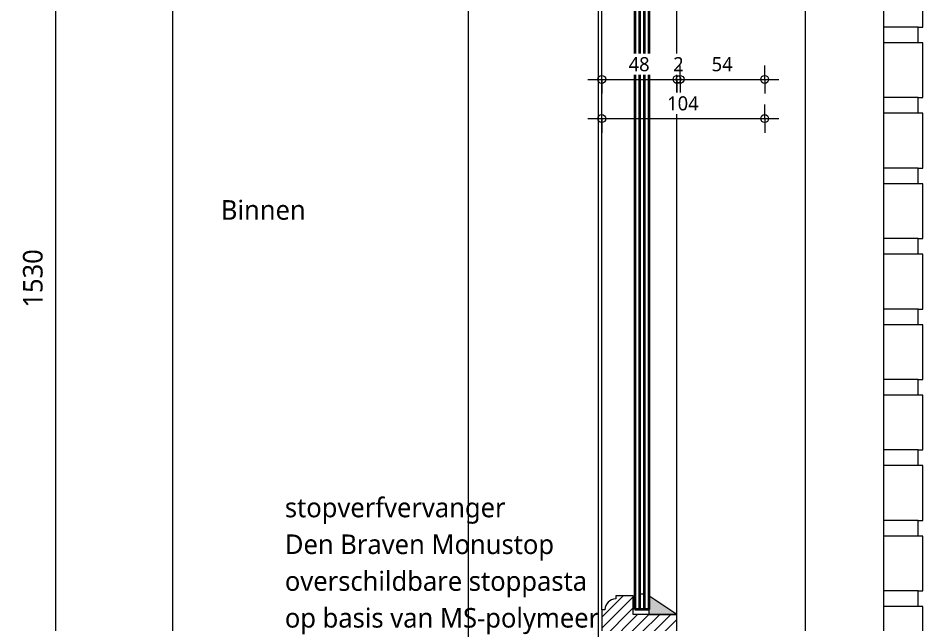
# Model space of a CAD drawing. Header units: millimetres. Extents: x 2125 to 5374, y 989 to 5495.
# Drawn here: x 4259 to 4837, y 3638 to 4025 of the extents above; entities that cross this region are included whole.
import ezdxf

# ---------------------------------------------------------------- set-up
doc = ezdxf.new("R2010")
doc.units = ezdxf.units.MM
for name, color, linetype, lineweight in [('A-ANNO-DIMS', 211, 'Continuous', 13), ('A-ANNO-DIMS-5', 211, 'Continuous', 13), ('A-DETL', 90, 'Continuous', 13), ('A-DETL-GENF', 92, 'Continuous', 18), ('G-ANNO-TEXT', 231, 'Continuous', 13)]:
    doc.layers.add(name, color=color, linetype=linetype, lineweight=lineweight)
doc.styles.add('Segoe UI_2', font='segoeui.ttf', dxfattribs={"height": 12.5})
doc.styles.add('Segoe UI_4', font='segoeui.ttf', dxfattribs={"height": 9})
doc.dimstyles.new('1_8_mm', dxfattribs={"dimscale": 304.8, "dimtxt": 9.426276, "dimasz": 0.016404, "dimexe": 0.029528, "dimexo": 0.0625, "dimgap": 0.008202, "dimtad": 1, "dimdec": 0, "dimzin": 0, "dimdsep": 46, "dimtxsty": 'Segoe UI_4', "dimblk1": 'DOTBLANK', "dimblk2": 'DOTBLANK', "dimsah": 1, "dimcen": 0.09, "dimdle": 0.029528, "dimazin": 0, "dimtfac": 1, "dimtdec": 4, "dimtix": 1, "dimtmove": 0, "dimatfit": 3, "dimfxl": 0.029528, "dimfxlon": 1, "dimtvp": 1, "dimtfill": 1, "dimtolj": 1, "dimtzin": 0, "dimarcsym": 2})
doc.dimstyles.new('2_5_mm', dxfattribs={"dimscale": 304.8, "dimtxt": 13.092049, "dimasz": 0.016404, "dimexe": 0.029528, "dimexo": 0.0625, "dimgap": 0.014764, "dimtad": 1, "dimdec": 0, "dimzin": 0, "dimdsep": 46, "dimtxsty": 'Segoe UI_2', "dimblk1": 'DOTBLANK', "dimblk2": 'DOTBLANK', "dimsah": 1, "dimcen": 0.09, "dimdle": 0.029528, "dimazin": 0, "dimtfac": 1, "dimtdec": 4, "dimtix": 1, "dimtmove": 0, "dimatfit": 3, "dimfxl": 0.029528, "dimfxlon": 1, "dimtvp": 1, "dimtfill": 1, "dimtolj": 1, "dimtzin": 0, "dimarcsym": 2})

# ---------------------------------------------------------------- blocks, each defined once
blk = doc.blocks.new('DIMBLOCK105-Details Restauratie 1-5')
at = {"layer": 'A-ANNO-DIMS-5'}
for p, q in [((4632.1, 3985.53), (4632.1, 3994.53)), ((4680.1, 3985.53), (4680.1, 3994.53)), ((4623.1, 3985.53), (4680.1, 3985.53)), ((4632.1, 3985.53), (4632.1, 3976.53)), ((4680.1, 3985.53), (4680.1, 3976.53))]:
    blk.add_line(p, q, dxfattribs=at)
for centre in [(4632.1, 3985.53), (4680.1, 3985.53)]:
    blk.add_circle(centre, 2.5, dxfattribs=at)
at = {"layer": 'A-ANNO-DIMS-5', "color": 0, "insert": (4649.24, 3999.77), "char_height": 9, "width": 16.4531, "attachment_point": 1, "line_spacing_factor": 1.142579, "style": 'Segoe UI_4', "bg_fill": 3, "box_fill_scale": 1.25, "bg_fill_color": 9, "bg_fill_true_color": 13158600, "bg_fill_transparency": 0}
blk.add_mtext('48', dxfattribs=at)
blk = doc.blocks.new('_DotBlank')
at = {"color": 0, "linetype": 'ByBlock', "lineweight": -2}
blk.add_line((-0.5, 0), (-1, 0), dxfattribs=at)
blk.add_circle((0, 0), 0.5, dxfattribs=at)
blk = doc.blocks.new('DIMBLOCK106-Details Restauratie 1-5')
at = {"layer": 'A-ANNO-DIMS-5'}
for p, q in [((4680.1, 3985.53), (4680.1, 3994.53)), ((4682.1, 3985.53), (4682.1, 3994.53)), ((4680.1, 3985.53), (4682.1, 3985.53)), ((4680.1, 3985.53), (4680.1, 3976.53)), ((4682.1, 3985.53), (4682.1, 3976.53))]:
    blk.add_line(p, q, dxfattribs=at)
for centre in [(4680.1, 3985.53), (4682.1, 3985.53)]:
    blk.add_circle(centre, 2.5, dxfattribs=at)
at = {"layer": 'A-ANNO-DIMS-5', "color": 0, "insert": (4677.67, 3999.77), "char_height": 9, "width": 8.2266, "attachment_point": 1, "line_spacing_factor": 1.142579, "style": 'Segoe UI_4', "bg_fill": 3, "box_fill_scale": 1.25, "bg_fill_color": 9, "bg_fill_true_color": 13158600, "bg_fill_transparency": 0}
blk.add_mtext('2', dxfattribs=at)
blk = doc.blocks.new('DIMBLOCK107-Details Restauratie 1-5')
at = {"layer": 'A-ANNO-DIMS-5'}
for p, q in [((4682.1, 3985.53), (4682.1, 3994.53)), ((4736.1, 3985.53), (4736.1, 3994.53)), ((4682.1, 3985.53), (4745.1, 3985.53)), ((4682.1, 3985.53), (4682.1, 3976.53)), ((4736.1, 3985.53), (4736.1, 3976.53))]:
    blk.add_line(p, q, dxfattribs=at)
for centre in [(4682.1, 3985.53), (4736.1, 3985.53)]:
    blk.add_circle(centre, 2.5, dxfattribs=at)
at = {"layer": 'A-ANNO-DIMS-5', "color": 0, "insert": (4702.24, 3999.77), "char_height": 9, "width": 16.4531, "attachment_point": 1, "line_spacing_factor": 1.142579, "style": 'Segoe UI_4', "bg_fill": 3, "box_fill_scale": 1.25, "bg_fill_color": 9, "bg_fill_true_color": 13158600, "bg_fill_transparency": 0}
blk.add_mtext('54', dxfattribs=at)
blk = doc.blocks.new('DIMBLOCK117-Details Restauratie 1-5')
at = {"layer": 'A-ANNO-DIMS-5'}
for p, q in [((4632.1, 3960.53), (4632.1, 3969.53)), ((4736.1, 3960.53), (4736.1, 3969.53)), ((4623.1, 3960.53), (4745.1, 3960.53)), ((4632.1, 3960.53), (4632.1, 3951.53)), ((4736.1, 3960.53), (4736.1, 3951.53))]:
    blk.add_line(p, q, dxfattribs=at)
for centre in [(4632.1, 3960.53), (4736.1, 3960.53)]:
    blk.add_circle(centre, 2.5, dxfattribs=at)
at = {"layer": 'A-ANNO-DIMS-5', "color": 0, "insert": (4673.82, 3974.77), "char_height": 9, "width": 24.6797, "attachment_point": 1, "line_spacing_factor": 1.142579, "style": 'Segoe UI_4', "bg_fill": 3, "box_fill_scale": 1.25, "bg_fill_color": 9, "bg_fill_true_color": 13158600, "bg_fill_transparency": 0}
blk.add_mtext('104', dxfattribs=at)
blk = doc.blocks.new('DIMBLOCK166-Details Restauratie 1-5')
at = {"layer": 'A-ANNO-DIMS-5'}
for p, q in [((4283.43, 4632.91), (4283.43, 3093.83)), ((4283.43, 4623.91), (4274.43, 4623.91)), ((4283.43, 4623.91), (4292.43, 4623.91)), ((4283.43, 3093.83), (4274.43, 3093.83)), ((4283.43, 3093.83), (4292.43, 3093.83))]:
    blk.add_line(p, q, dxfattribs=at)
for centre in [(4283.43, 4623.91), (4283.43, 3093.83)]:
    blk.add_circle(centre, 2.5, dxfattribs=at)
at = {"layer": 'A-ANNO-DIMS-5', "color": 0, "insert": (4262.62, 3839.83), "char_height": 12.5, "width": 45.7032, "attachment_point": 1, "rotation": 90, "line_spacing_factor": 1.142579, "style": 'Segoe UI_2', "bg_fill": 3, "box_fill_scale": 1.25, "bg_fill_color": 9, "bg_fill_true_color": 13158600, "bg_fill_transparency": 0}
blk.add_mtext('1530', dxfattribs=at)

msp = doc.modelspace()

# ---------------------------------------------------------------- hatches: boundary and pattern name
at = {"layer": 'A-DETL-GENF', "lineweight": 13}
h = msp.add_hatch(dxfattribs=at)
h.set_pattern_fill('FP_10', color=250, style=0, pattern_type=2)
h.set_pattern_definition([(45, (0, 0), (-3.535534, 3.535534), [])])
h.paths.add_polyline_path([(4643.317, 3619.828), (4652.1, 3619.828), (4652.1, 3631.828), (4680.1, 3631.828), (4680.1, 3643.828), (4652.1, 3643.828), (4652.1, 3655.828), (4641.1, 3655.828), (4641.1, 3653.828), (4639.288, 3653.589), (4637.6, 3652.89), (4636.15, 3651.778), (4635.038, 3650.328), (4634.338, 3648.64), (4634.1, 3646.828), (4632.1, 3646.828), (4632.1, 3628.828), (4634.1, 3628.828), (4634.338, 3627.016), (4635.038, 3625.328), (4636.15, 3623.878), (4637.6, 3622.766), (4639.288, 3622.067), (4641.1, 3621.828), (4641.1, 3619.828)])
at = {"layer": 'A-DETL-GENF'}
msp.add_hatch(color=254, dxfattribs=at).paths.add_polyline_path([(4662.1, 3643.828), (4680.1, 3643.828), (4662.1, 3655.828)])

# ---------------------------------------------------------------- linework, layer by layer
at = {"layer": 'A-DETL'}
for p, q in [((4358.1, 4623.908), (4358.1, 3093.828)), ((4547.1, 3165.828), (4547.1, 4623.908)), ((4812.1, 3168.828), (4812.1, 4548.908)), ((4630.1, 3188.828), (4630.1, 4533.908)), ((4762.1, 3185.955), (4762.1, 4533.828)), ((4680.1, 3643.828), (4680.1, 4051.496)), ((4837.1, 4018.908), (4837.1, 4053.908)), ((4632.1, 3646.828), (4632.1, 4048.496)), ((4834.1, 4018.908), (4812.1, 4018.908)), ((4834.1, 4008.908), (4834.1, 4018.908)), ((4834.1, 4018.908), (4837.1, 4018.908)), ((4834.1, 4008.908), (4812.1, 4008.908)), ((4837.1, 4008.908), (4834.1, 4008.908)), ((4837.1, 3973.908), (4837.1, 4008.908)), ((4834.1, 3973.908), (4812.1, 3973.908)), ((4834.1, 3963.908), (4834.1, 3973.908)), ((4834.1, 3973.908), (4837.1, 3973.908)), ((4834.1, 3963.908), (4812.1, 3963.908)), ((4837.1, 3963.908), (4834.1, 3963.908)), ((4837.1, 3928.908), (4837.1, 3963.908)), ((4834.1, 3928.908), (4812.1, 3928.908)), ((4834.1, 3918.908), (4834.1, 3928.908)), ((4834.1, 3928.908), (4837.1, 3928.908)), ((4834.1, 3918.908), (4812.1, 3918.908)), ((4837.1, 3918.908), (4834.1, 3918.908)), ((4837.1, 3883.908), (4837.1, 3918.908)), ((4834.1, 3883.908), (4812.1, 3883.908)), ((4834.1, 3873.908), (4834.1, 3883.908)), ((4834.1, 3883.908), (4837.1, 3883.908)), ((4834.1, 3873.908), (4812.1, 3873.908)), ((4837.1, 3873.908), (4834.1, 3873.908)), ((4837.1, 3838.908), (4837.1, 3873.908)), ((4834.1, 3838.908), (4812.1, 3838.908)), ((4834.1, 3828.908), (4834.1, 3838.908)), ((4834.1, 3838.908), (4837.1, 3838.908)), ((4834.1, 3828.908), (4812.1, 3828.908)), ((4837.1, 3828.908), (4834.1, 3828.908)), ((4837.1, 3793.908), (4837.1, 3828.908)), ((4834.1, 3793.908), (4812.1, 3793.908)), ((4834.1, 3783.908), (4834.1, 3793.908)), ((4834.1, 3793.908), (4837.1, 3793.908)), ((4834.1, 3783.908), (4812.1, 3783.908)), ((4837.1, 3783.908), (4834.1, 3783.908)), ((4837.1, 3748.908), (4837.1, 3783.908)), ((4834.1, 3748.908), (4812.1, 3748.908)), ((4834.1, 3738.908), (4834.1, 3748.908)), ((4834.1, 3748.908), (4837.1, 3748.908)), ((4834.1, 3738.908), (4812.1, 3738.908)), ((4837.1, 3738.908), (4834.1, 3738.908)), ((4837.1, 3703.908), (4837.1, 3738.908)), ((4834.1, 3703.908), (4812.1, 3703.908)), ((4834.1, 3693.908), (4834.1, 3703.908)), ((4834.1, 3703.908), (4837.1, 3703.908)), ((4834.1, 3693.908), (4812.1, 3693.908)), ((4837.1, 3693.908), (4834.1, 3693.908)), ((4837.1, 3658.908), (4837.1, 3693.908)), ((4656.1, 3657.078), (4659.1, 3657.078)), ((4834.1, 3658.908), (4812.1, 3658.908)), ((4834.1, 3648.908), (4834.1, 3658.908)), ((4834.1, 3658.908), (4837.1, 3658.908)), ((4834.1, 3648.908), (4812.1, 3648.908)), ((4837.1, 3648.908), (4834.1, 3648.908)), ((4837.1, 3613.908), (4837.1, 3648.908))]:
    msp.add_line(p, q, dxfattribs=at)
at = {"layer": 'A-DETL', "lineweight": 35}
for p, q in [((4653.1, 4048.496), (4653.1, 3647.078)), ((4656.1, 4048.496), (4656.1, 3647.078)), ((4659.1, 4048.496), (4659.1, 3647.078)), ((4662.1, 4048.496), (4662.1, 3647.078)), ((4662.1, 3647.078), (4653.1, 3647.078))]:
    msp.add_line(p, q, dxfattribs=at)
at = {"layer": 'A-DETL', "lineweight": 18}
for p, q in [((4652.1, 3655.828), (4641.1, 3655.828)), ((4641.1, 3655.828), (4641.1, 3653.828)), ((4652.1, 3643.828), (4652.1, 3655.828)), ((4680.1, 3643.828), (4662.1, 3655.828)), ((4662.1, 3655.828), (4662.1, 3643.828)), ((4632.1, 3646.828), (4632.1, 3628.828)), ((4634.1, 3646.828), (4632.1, 3646.828)), ((4680.1, 3643.828), (4652.1, 3643.828)), ((4662.1, 3643.828), (4680.1, 3643.828)), ((4680.1, 3631.828), (4680.1, 3643.828))]:
    msp.add_line(p, q, dxfattribs=at)
msp.add_arc((4641.1, 3646.828), 7, 90, 180, dxfattribs=at)

# ---------------------------------------------------------------- texts
at = {"layer": 'G-ANNO-TEXT', "color": 7, "char_height": 12.5, "attachment_point": 1, "style": 'Segoe UI_2'}
for s, insert, width in [('Binnen', (4388.932, 3908.454), 64.53584), ('stopverfvervanger', (4429.803, 3718.417), 168.35438), ('Den Braven Monustop', (4429.803, 3694.936), 210.04212), ('overschildbare stoppasta ', (4429.803, 3671.454), 238.90287), ('op basis van MS-polymeer', (4429.803, 3647.972), 249.32481)]:
    msp.add_mtext(s, dxfattribs=dict(at, insert=insert, width=width))

# ---------------------------------------------------------------- dimensions: what is measured, and where the dimension line sits
at = {"layer": 'A-ANNO-DIMS'}
dim = msp.add_linear_dim(base=(4283.429, 3093.828), p1=(4292.429, 4623.908), p2=(4292.429, 3093.828), angle=90, dimstyle='2_5_mm', override={"dimpost": '<>', "dimfxl": 1530.080322}, dxfattribs=at)
dim.commit()
dim.dimension.update_dxf_attribs({"geometry": 'DIMBLOCK166-Details Restauratie 1-5', "text_midpoint": (4272.431, 3858.868)})

# ---------------------------------------------------------------- next in the draw order: dimensions: what is measured, and where the dimension line sits
dim = msp.add_linear_dim(base=(4680.1, 3985.532), p1=(4632.1, 3994.532), p2=(4680.1, 3994.532), dimstyle='1_8_mm', override={"dimpost": '<>', "dimfxl": 48}, dxfattribs=at)
dim.commit()
dim.dimension.update_dxf_attribs({"geometry": 'DIMBLOCK105-Details Restauratie 1-5', "text_midpoint": (4656.1, 3992.68)})

# ---------------------------------------------------------------- next in the draw order: dimensions: what is measured, and where the dimension line sits
dim = msp.add_linear_dim(base=(4682.1, 3985.532), p1=(4680.1, 3994.532), p2=(4682.1, 3994.532), dimstyle='1_8_mm', override={"dimpost": '<>', "dimfxl": 2}, dxfattribs=at)
dim.commit()
dim.dimension.update_dxf_attribs({"geometry": 'DIMBLOCK106-Details Restauratie 1-5', "text_midpoint": (4681.1, 3992.608)})

# ---------------------------------------------------------------- next in the draw order: dimensions: what is measured, and where the dimension line sits
dim = msp.add_linear_dim(base=(4736.1, 3985.532), p1=(4682.1, 3994.532), p2=(4736.1, 3994.532), dimstyle='1_8_mm', override={"dimpost": '<>', "dimfxl": 54}, dxfattribs=at)
dim.commit()
dim.dimension.update_dxf_attribs({"geometry": 'DIMBLOCK107-Details Restauratie 1-5', "text_midpoint": (4709.1, 3992.611)})

# ---------------------------------------------------------------- next in the draw order: dimensions: what is measured, and where the dimension line sits
dim = msp.add_linear_dim(base=(4736.1, 3960.532), p1=(4632.1, 3969.532), p2=(4736.1, 3969.532), dimstyle='1_8_mm', override={"dimpost": '<>', "dimfxl": 104}, dxfattribs=at)
dim.commit()
dim.dimension.update_dxf_attribs({"geometry": 'DIMBLOCK117-Details Restauratie 1-5', "text_midpoint": (4684.1, 3967.711)})

doc.saveas('drawing.dxf')
